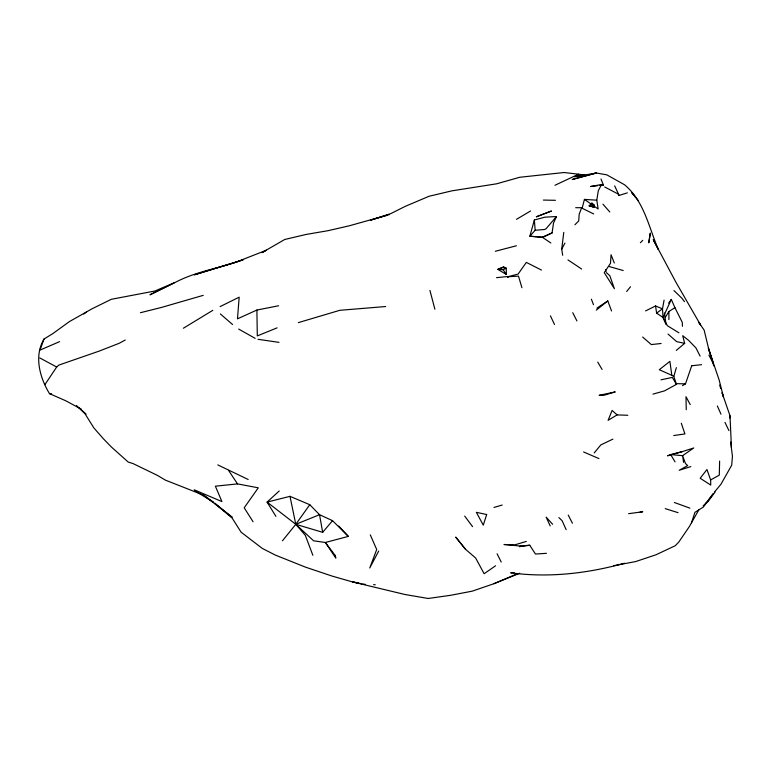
<?xml version="1.0" encoding="UTF-8"?>
<svg xmlns="http://www.w3.org/2000/svg" width="771" height="771" viewBox="0 0 771 771"><rect width="100%" height="100%" fill="white"/><g stroke="black" fill="none" stroke-linecap="round" stroke-linejoin="round"><path stroke-width="1.16" d="M668.9 319.56L668.91 311.513L674.924 307.658L671.31 299.418L668.602 303.157M719.622 461.087L719.295 475.138L710.631 479.938L710.746 485.084L700.184 478.261L706.949 469.52L710.631 479.938M562.676 255.268L561.722 249.139L563.765 232.389M729.79 418.094L729.992 415.723L722.138 392.988M552.075 232.9L553.491 223.156L556.498 216.535L544.875 217.171L534.361 219.986L529.87 236.215L542.688 237.314L552.075 232.9L542.341 237.227L529.87 236.215L535.151 230.278L544.769 229.479L546.041 228.765L556.498 216.535M593.93 207.129L594.229 205.115L591.897 203.139L589.131 205.828L593.93 207.129L589.131 205.828L591.135 205.24M594.229 206.243L598.151 208.98L596.783 200.19L598.315 190.688L601.544 184.491L603.423 185.021L600.985 179.017M664.091 300.141L662.491 308.843L663.05 317.517L666.038 324.543L664.448 313.045M574.925 224.756L578.742 220.92L579.175 214.145L581.585 207.987L582.278 207.707L584.428 199.4L596.783 200.19M652.989 394.135L664.525 390.868L676.446 384.363L673.806 376.46L676.369 367.622M613.755 565.702L635.564 561.596L655.986 554.783L675.251 545.714L678.817 542.023L689.361 526.564L691.491 522.757L694.941 512.339L703.306 507.087L713.175 493.768L707.72 500.986M682.46 385.654L685.496 383.852L691.645 365.955M389.528 214.54L349.436 225.758L328.051 230.683L306.077 234.451L284.74 239.482L261.938 252.647L266.342 250.247L235.791 262.246L194.427 274.833L243.173 259.769C220.901 267.971 197.029 271.055 175.807 282.109L149.959 294.811L174.516 282.658L154.894 291.014L111.323 299.293L92.221 308.699L69.486 321.546L52.746 333.66L44.005 339.038L40.015 350.101L59.589 341.64M44.005 339.038C33.799 356.183 39.793 377.617 49.479 393.634L65.757 400.766L81.321 409.179M671.31 299.418L663.05 317.517L667.32 325.67L678.904 332.812M378.686 551.072L369.752 567.996L376.701 549.53L370.302 534.891M561.722 249.139L564.931 243.096M691.491 522.757L699.008 509.544M665.228 317.488L668.91 311.513M44.891 384.652L56.678 367.025L58.798 365.107L99.401 351.027L119.322 343.23L125.259 340.001M279.227 490.982L267.084 502.104L295.785 524.319L313.585 540.799L325.362 542.485L348.338 536.385L332.542 520.666L319.531 514.7L309.788 504.706L295.785 524.319L282.465 540.789M715.045 492.139L708.173 501.343L703.171 505.815M626.659 291.505L630.495 286.764M594.2 452.943L600.802 444.925L612.897 439.123M714.389 492.168L720.972 484.207L731.698 465.212L732.45 456.355L730.648 442.014M275.902 516.339L267.084 502.104L289.992 496.331L295.785 524.319L322.673 532.318L332.542 520.666M594.229 205.115L592.687 206.676L591.897 203.139L593.13 204.662M640.373 242.73L642.754 240.33M705.33 503.608L707.046 501.882M676.292 350.41L684.667 343.365L682.711 335.713L688.474 340.233L695.962 347.943L700.097 356.125M596.282 310.144L607.799 300.941L611.557 310.992M502.856 267.633L506.268 268.202L503.106 269.734L497.815 269.378L503.714 266.978L506.268 268.202L506.335 274.447L497.815 269.378L503.714 266.978M83.769 314.038L86.545 312.014M663.05 317.517L656.613 313.113L662.491 308.843L655.552 305.962L645.606 310.915M495.58 565.769L484.13 573.74L475.649 558.011L465.607 549.366L455.815 537.242L465.607 549.366M596.908 308.121L607.799 300.941M212.806 310.337L183.363 328.244M617.099 414.904L608.107 420.311L612.107 410.432L617.099 414.904L627.835 415.27M529.744 545.232L520.425 546.032L519.346 546.678L529.744 545.232L535.45 554.031L546.427 553.337M516.512 219.321L530.583 210.975M220.111 306.598L239.183 297.163L237.478 318.837L256.888 310.038L278.601 305.769M554.966 185.262L578.568 174.198L585.064 175.219L574.491 176.694L596.523 173.041L606.787 174.834L624.558 184.761C644.277 201.25 648.729 227.214 658.376 249.525L653.596 240.436M76.445 405.517L85.032 413.805L93.869 427.924L103.42 438.815L111.313 446.939L128.237 462.089L133.007 463.554L157.641 475.505L165.37 480.111L203.698 495.223L232.138 517.216L214.608 503.135L232.235 518.189L241.092 532.183L262.362 548.46L275.401 555.11L305.441 567.128L332.166 576.101L352.52 581.932L404.968 594.499L428.184 598.479L450.476 595.318L472.247 591.155L493.883 583.724L519.693 573.248M493.883 583.724L517.746 573.595M277.107 327.858L257.312 335.905L256.888 310.038M624.5 563.216C587.569 573.479 548.865 577.951 510.681 572.824L514.103 572.516M682.142 451.661L693.775 447.951L682.595 455.68L670.683 454.582L667.522 455.815L682.142 451.661L670.683 454.582L675.049 461.868M690.806 466.6L679.174 470.281L687.674 465.607L685.496 463.573L682.595 455.68L683.578 462.33M604.705 186.977L617.918 193.897L619.094 195.439L627.363 192.856M298.338 322.625L339.838 310.299L385.712 306.53M203.245 295.351L161.592 307.398L140.418 312.718M526.285 541.425L514.7 544.895L503.974 544.509L520.425 546.032M387.244 215.225L370.494 220.198L390.984 213.519L405.132 206.416L428.994 196.287L451.825 190.861L496.64 183.806L519.712 177.272L564.025 172.521L578.568 174.198M493.951 507.453L502.2 505.034M495.329 251.279L516.406 245.766M660.988 379.824L672.331 377.405L676.446 384.363L676.928 383.679L685.496 383.852M601.544 184.491L590.615 186.505L597.602 185.695M639.814 512.262L642.763 511.751L628.616 513.679M673.748 435.538L684.918 433.938L681.304 423.221M599.934 185.425L603.423 185.021M661.123 343.49L651.331 344.579L642.648 337.033M691.828 365.753L701.543 364.673M496.514 277.666L507.588 276.519L507.858 277.435L507.588 276.519M253.071 521.755L244.205 507.79L258.285 487.821L237.516 483.899L215.369 486.193L221.923 501.574L194.225 489.807M575.677 207.698L582.278 207.707M543.362 200.075L555.428 200.306M373.55 584.678L375.255 584.736M49.479 393.634L51.58 393.788M258.044 339.307L279.006 342.363M362.91 583.984L365.184 584.341M358.255 582.943L352.52 581.932L361.772 583.811M684.667 343.365L676.601 341.611L668.043 334.055M609.379 266.564L623.228 270.544M665.228 508.629L678.075 512.667M674.346 502.49L689.891 508.147M289.992 496.331L309.788 504.706M583.589 451.979L598.932 458.572M671.82 375.313L659.301 369.723L669.893 361.348L671.82 375.313L673.806 376.46M217.798 464.903L248.175 479.485M581.585 207.987L593.67 213.943M541.454 270.062L526.352 262.391L518.093 274.081L507.742 276.75L518.488 276.124L521.919 287.699M39.851 357.966L56.678 367.025M238.663 329.063L255.162 338.363M194.678 490.635L213.316 502.143L203.698 495.223M567.967 259.904L581.662 269.04M542.341 237.227L550.851 243M584.428 199.4L591.29 204.19M220.352 313.942L232.591 324.543M606.363 272.616L609.803 275.7L614.41 288.73L604.242 272.645L610.497 263.296L611.046 254.738L614.323 263.036M79.124 407.743L86.082 414.152M673.96 290.571L681.892 298.213L684.503 301.692M558.879 517.582L562.155 520.772L566.165 529.696M338.671 526.024L348.338 536.385M552.624 524.28L546.157 517.139L550.195 525.928M602.941 204.18L609.822 211.977M638.118 200.383L631.671 192.528L635.458 197.154M464.701 516.088L472.565 526.651M503.106 269.734L506.335 274.447M228.544 470.358L237.516 483.899M597.727 362.1L602.084 369.444M708.886 355.171L713.31 363.305L708.231 347.056L704.145 330.123L698.651 322.143L700.627 325.073L675.849 282.099L653.182 239.569M690.238 404.611L685.997 396.718L686.248 409.729M568.246 515.095L572.429 523.239M572.747 312.718L576.92 320.929M497.083 553.79L501.237 562.059M674.924 307.658L682.268 322.326L682.441 326.297M724.971 422.392L728.923 430.594M550.427 315.859L554.503 324.485M614.68 185.869L619.094 195.439M717.338 405.96L721.001 414.2M591.386 299.206L593.497 304.709M312.862 555.274L305.306 535.305L295.785 524.319L319.531 514.7L322.673 532.318M722.099 392.902L723.439 396.901L719.15 379.997L708.347 348.347L713.801 365.868M719.68 385.076L720.721 388.497M605.486 269.532L606.073 271.594M429.929 290.426L434.892 309.229M655.552 305.962L656.613 313.113M534.361 219.986L535.151 230.278M729.992 415.723L731.448 447.749M650.281 233.256L648.797 242.701L650.281 233.256M486.674 514.527L483.282 525.157L476.343 512.32L486.674 514.527M551.294 211.081L536.385 216.767L551.294 211.081M615.046 391.957L603.934 395.282L599.106 395.311L615.046 391.957M595.202 173.196L572.178 179.508L596.523 173.041L595.202 173.196M335.048 555.322L325.362 542.485L335.857 558.117L335.048 555.322"/></g></svg>
